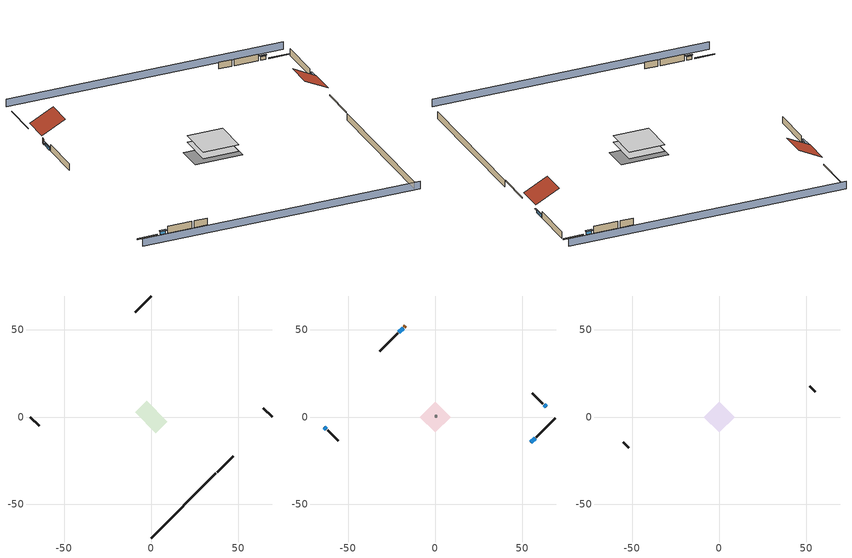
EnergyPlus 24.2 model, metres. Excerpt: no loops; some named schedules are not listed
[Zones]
basement - unconditioned
 floor foundation (Slab1 construction): -9.27,2.65 -2.65,9.27 9.27,-2.65 2.65,-9.27 z-2.13
 wall outside (RimJoist1 construction): 37.73,-31.68 46.91,-22.49 z0.3:0.61
 wall outside (RimJoist2 construction): -69.4,0 -64.3,-5.11 z0.3:0.61
 wall outside (RimJoist3 construction): 0,69.4 -9.18,60.22 z0.3:0.61
 wall outside (RimJoist4 construction): 69.4,0 64.3,5.11 z0.3:0.61
 wall foundation (FoundationWall1 construction): 0,-69.4 37.07,-32.33 z-2.13:0.3
central ac and furnace airloop ret air zone
 floor adiabatic (AdiabaticConst): 0,0 0,1 1,1 1,0 z0
 wall adiabatic (AdiabaticConst): 0,1 0,0 1,0 1,1 0,1 z0:1
 ceiling adiabatic (AdiabaticConst): 1,0 1,1 0,1 0,0 z1
conditioned space
 floor to basement - unconditioned (Floor1 construction): -8.88,0 0,8.88 8.88,0 0,-8.88 z0.3
 wall outside (AdiabaticWallConstruction 1): -17.13,52.27 -17.78,51.62 z0.3:2.34
 wall outside (AdiabaticWallConstruction): 54.86,-14.54 57.25,-12.16 / -18.44,50.96 -20.82,48.58 z0.3:1.4; -63.64,-5.76 -62.38,-7.02 / 63.64,5.76 62.38,7.02 z0.3:1.46
 wall outside (Wall1 construction): 57.9,-11.5 68.75,-0.66 z0.3:2.74
 wall outside (Wall2 construction): -61.73,-7.68 -55.7,-13.7 z0.3:2.74
 wall outside (Wall3 construction): -21.48,47.92 -31.78,37.62 z0.3:2.74
 wall outside (Wall4 construction): 61.73,7.68 55.7,13.7 z0.3:2.74
 window (WindowConstruction): 54.86,-14.54 57.25,-12.16 z0.3:1.4
 window (WindowConstruction 1): -63.64,-5.76 -62.38,-7.02 z0.3:1.46
 window (WindowConstruction 2): -18.44,50.96 -20.82,48.58 z0.3:1.4
 window (WindowConstruction 3): 63.64,5.76 62.38,7.02 z0.3:1.46
 door (Door): -17.14,52.27 -17.78,51.62 z0.3:2.34
attic - vented
 floor to conditioned space (Floor2 construction Reversed): -8.88,0 0,8.88 8.88,0 0,-8.88 z2.74
 wall outside (Wall5 construction): -55.05,-14.36 -51.87,-17.53 z0.3:2.74
 wall outside (Wall6 construction): 55.05,14.36 51.87,17.53 z0.3:2.74
 roof outside (Roof1 construction): 54.21,-15.2,2.74 48.27,-9.26,6.94 41.63,-15.9,6.94 47.57,-21.84,2.74
 roof outside (Roof2 construction): -16.48,52.92,2.74 -10.54,46.99,6.94 -3.9,53.63,6.94 -9.84,59.56,2.74
shading: -72.64,-3.23 -3.23,-72.64 / 72.64,3.23 3.23,72.64 z0:2.74; 57.46,-11.94 54.65,-14.76 55.08,-15.19 57.89,-12.37 z1.71; -62.17,-7.23 -63.85,-5.55 -64.28,-5.98 -62.6,-7.66 z1.77; -21.04,48.37 -18.22,51.18 -18.65,51.61 -21.47,48.8 z1.71; 62.17,7.23 63.85,5.55 64.28,5.98 62.6,7.66 z1.77
[Building]
Building 1: Terrain=Suburbs
[Site:Location]
Amarillo Intl_TX_USA: Latitude {deg}=35.22; Longitude {deg}=-101.71; Time Zone {hr}=-6; Elevation {m}=1099
[Site:GroundTemperature:Shallow]
10.5714, 8.77095, 8.62676, 9.48118, 12.9112, 16.3252, 19.285, 21.1599, 21.3192, 19.7943, 16.91, 13.6007
[Site:WaterMainsTemperature]
Calculation Method=Schedule; Temperature Schedule=mains temperature schedule
[Material] Roughness=Rough; Thermal Absorptance=0.9
Name | Thickness {m} | Conductivity {W/m-K} | Density {kg/m3} | Specific Heat {J/kg-K} | Solar Absorptance | Visible Absorptance
brick veneer | 0.1016 | 0.793375 | 1762.2 | 795.53 | 0.85 | 0.85
ceiling loosefill ins | 0.169333 | 0.0480833 | 16.02 | 1046.75 | 0.7 | 0.7
ceiling stud and cavity | 0.1397 | 0.0824711 | 65.682 | 1177.47 | 0.7 | 0.7
concrete 4.0 in. | 0.1016 | 1.803125 | 2242.8 | 837.4 | 0.7 | 0.7
concrete 8.0 in. | 0.2032 | 1.803125 | 2242.8 | 837.4 | 0.7 | 0.7
door material | 0.04445 | 0.0612267 | 512.64 | 1214.23 | 0.7 | 0.7
floor covering | 0.0127 | 0.0433444 | 54.468 | 1339.84 | 0.6 | 0.6
floor stud and cavity | 0.1397 | 0.923637 | 92.3553 | 1139.71 | 0.7 | 0.7
furniture material basement - unconditioned 1; furniture material conditioned space 1 | 0.1524 | 0.115458 | 640.8 | 1214.23 | 0.6 | 0.6
gypsum board | 0.0127 | 0.160291 | 801 | 837.4 | 0.6 | 0.6
metal surfacing | 0.000508 | 50.0403 | 7801.74 | 460.57 | 0.9 | 0.9
osb sheathing 0.5 in. | 0.0127 | 0.115458 | 512.64 | 1214.23 | 0.6 | 0.6
osb sheathing 0.5 in. 1 | 0.0127 | 0.115458 | 512.64 | 1214.23 | 0.7 | 0.7
osb sheathing 0.75 in. | 0.01905 | 0.115458 | 512.64 | 1214.23 | 0.7 | 0.7
rim joist stud and cavity | 0.0508 | 0.180795 | 50.32683 | 1063.81 | 0.6 | 0.6
roof rigid ins | 0.00396442 | 0.029427 | 32.04 | 1214.23 | 0.7 | 0.7
wall rigid ins | 0.512978 | 0.029427 | 32.04 | 1214.23 | 0.7 | 0.7
wall stud and cavity | 0.1397 | 0.118043 | 139.0536 | 1170.24 | 0.7 | 0.7
wall stud and cavity 1 | 0.1397 | 0.447971 | 139.0536 | 1170.24 | 0.6 | 0.6
wall stud and cavity 2 | 0.0889 | 0.380278 | 52.3479 | 1209.89 | 0.7 | 0.7
wall stud and cavity 3 | 0.0889 | 0.391764 | 83.0341 | 1211.67 | 0.7 | 0.7
wood siding; wood siding 1 | 0.0254 | 0.102417 | 544.68 | 1172.36 | 0.7 | 0.7
[Material:NoMass]
Adiabatic: Roughness=Rough; Thermal Resistance {m2-K/W}=176.1; Thermal Absorptance=0.9; Solar Absorptance=0.7; Visible Absorptance=0.7
[WindowMaterial:SimpleGlazingSystem]
WindowMaterial: U-Factor {W/m2-K}=2.15764; Solar Heat Gain Coefficient=0.44
[Construction]
AdiabaticConst: Adiabatic
AdiabaticWallConstruction: wood siding, wall rigid ins, wall stud and cavity 2, gypsum board
AdiabaticWallConstruction 1: wood siding 1, wall rigid ins, wall stud and cavity 2, gypsum board
Door: door material
Floor1 construction: floor stud and cavity, osb sheathing 0.75 in., floor covering
Floor2 construction Reversed: gypsum board, ceiling stud and cavity, ceiling loosefill ins
FoundationWall1 construction: concrete 8.0 in.
furniture construction basement - unconditioned 1: furniture material basement - unconditioned 1
furniture construction conditioned space 1: furniture material conditioned space 1
PartitionWallConstruction: gypsum board, wall stud and cavity 3, gypsum board
RimJoist1 construction; RimJoist2 construction; RimJoist3 construction; RimJoist4 construction: brick veneer, rim joist stud and cavity
Roof1 construction; Roof2 construction: metal surfacing, roof rigid ins, osb sheathing 0.5 in.
Slab1 construction: concrete 4.0 in.
Wall1 construction; Wall2 construction; Wall3 construction; Wall4 construction: brick veneer, osb sheathing 0.5 in. 1, wall stud and cavity, gypsum board
Wall5 construction; Wall6 construction: brick veneer, osb sheathing 0.5 in. 1, wall stud and cavity 1
WindowConstruction; WindowConstruction 1; WindowConstruction 2; WindowConstruction 3: WindowMaterial
[Zone] Multiplier=1
Name | Volume {m3} | Part of Total Floor Area
attic - vented | 147.678 | Yes
basement - unconditioned; conditioned space | 384.656 | Yes
central ac and furnace airloop ret air zone | 1 | No
[Space]
Name | Zone | Volume {m3} | Space Type
attic - vented 1 | attic - vented | 147.678
basement - unconditioned 1 | basement - unconditioned | 384.656
central ac and furnace airloop ret air space | central ac and furnace airloop ret air zone |  | Plenum Space Type
conditioned space 1 | conditioned space | 384.656
[ZoneInfiltration:EffectiveLeakageArea]
infil|attic - vented 1: Zone or Space=attic - vented 1; Schedule=Always On Discrete; Effective Air Leakage Area {cm2}=5257.79; Stack Coefficient=0.000461595; Wind Coefficient=4.03226e-05
[ZoneMixing] Schedule=Always On Continuous; Design Flow Rate Calculation Method=Flow/Zone; Design Flow Rate {m3/s}=0
Name | Zone or Space | Source Zone or Space
whole house fan mix | attic - vented | conditioned space
central_ac_and_furnace_airloop_0_ZoneMixCondToDZ mix | basement - unconditioned | conditioned space
central_ac_and_furnace_airloop_0_ZoneMixDZToCond mix | conditioned space | basement - unconditioned
[SurfaceProperty:ExposedFoundationPerimeter]
Slab1: Exposed Perimeter Calculation Method=TotalExposedPerimeter; Total Exposed Perimeter {m}=52.4256
[InternalMass]
Name | Construction | Zone or ZoneList | Space or SpaceList | Surface Area {m2}
furniture mass basement - unconditioned 1 | furniture construction basement - unconditioned 1 | basement - unconditioned | basement - unconditioned 1 | 63.0997
furniture mass conditioned space 1 | furniture construction conditioned space 1 | conditioned space | conditioned space 1 | 63.0997
partition wall mass | PartitionWallConstruction | conditioned space | conditioned space 1 | 157.749
[ElectricEquipment] Design Level Calculation Method=EquipmentLevel
Name | Zone or ZoneList or Space or SpaceList | Schedule | Design Level {W} | Fraction Latent | Fraction Radiant | Fraction Lost
freezer | basement - unconditioned 1 | freezer schedule | 47.9573 | 0 | 0.6 | 0
ceiling fan | conditioned space 1 | ceiling_fan | 21.338 | 0 | 0.558 | 0
clothes dryer | conditioned space 1 | clothes_dryer | 3570.51 | 0.015 | 0.081 | 0.85
clothes washer | conditioned space 1 | clothes_washer | 281.889 | 0.03 | 0.162 | 0.7
cooking range | conditioned space 1 | cooking_range | 1133.02 | 0.08 | 0.432 | 0.2
dishwasher | conditioned space 1 | dishwasher | 482.75 | 0.3 | 0.18 | 0.4
fridge | conditioned space 1 | fridge schedule | 64.939 | 0 | 0.6 | 0
mech vent bath fan 0 | conditioned space 1 | mech vent bath fan 0 schedule | 30 | 0 | 0 | 1
mech vent house fan | conditioned space 1 | mech vent house fan schedule | 0 | 0 | 0 | 1
mech vent house fan cfis | conditioned space 1 | mech vent house fan cfis schedule | 0 | 0 | 0 | 0
mech vent range fan 0 | conditioned space 1 | mech vent range fan 0 schedule | 30 | 0 | 0 | 1
misc plug loads | conditioned space 1 | plug_loads_other | 536.3 | 0.021 | 0.558 | 0.049
misc well pump | conditioned space 1 | misc well pump schedule | 95.8471 | 0 | 0 | 1
whole house fan | conditioned space 1 | Always On Discrete | 0 | 0 | 0 | 1
[OtherEquipment] Design Level Calculation Method=EquipmentLevel
Name | Fuel Type | Zone or ZoneList or Space or SpaceList | Schedule | Design Level {W} | Fraction Latent | Fraction Radiant | Fraction Lost
central_ac_and_furnace_airloop_0_RetCondToDZ equip; central_ac_and_furnace_airloop_0_SupCondToDZ equip; central_ac_and_furnace_airloop_0_SupSensLkToDZ equip | None | basement - unconditioned 1 | Always On Discrete | 0 | 0 | 0 | 0
central_ac_and_furnace_airloop_0_SupLatLkToDZ equip | None | basement - unconditioned 1 | Always On Discrete | 0 | 1 | 0 | 0
central_ac_and_furnace_airloop_0_RetCondToRP equip; central_ac_and_furnace_airloop_0_RetSensLkToRP equip | None | central ac and furnace airloop ret air space | Always On Discrete | 0 | 0 | 0 | 0
central_ac_and_furnace_airloop_0_RetLatLkToRP equip | None | central ac and furnace airloop ret air space | Always On Discrete | 0 | 1 | 0 | 0
central_ac_and_furnace_airloop_0_SupCondToLv equip; central_ac_and_furnace_airloop_0_SupSensLkToCond equip; mech vent house fan sensible load equip | None | conditioned space 1 | Always On Discrete | 0 | 0 | 0 | 0
central_ac_and_furnace_airloop_0_SupLatLkToCond equip; mech vent house fan latent load equip | None | conditioned space 1 | Always On Discrete | 0 | 1 | 0 | 0
water heater energy adjustment1 | NaturalGas | conditioned space 1 | Always On Discrete | 0.01 | 0 | 0 | 1
water latent | None | conditioned space 1 | hot_water_fixtures | 589.806 | 1 | 0 | 0
water sensible | None | conditioned space 1 | hot_water_fixtures | -581.279 | 0 | 0.6 | 0
[ZoneInfiltration:DesignFlowRate] Schedule=Always On Discrete
Name | Zone or ZoneList or Space or SpaceList | Design Flow Rate Calculation Method | Air Changes per Hour {1/hr} | Constant Term Coefficient | Temperature Term Coefficient | Velocity Term Coefficient | Velocity Squared Term Coefficient | Design Flow Rate {m3/s}
infil|basement - unconditioned 1 | basement - unconditioned 1 | AirChanges/Hour | 0.1 | 1 | 0 | 0 | 0
infil flow; natural vent flow; whole house fan flow | conditioned space 1 | Flow/Zone |  |  |  |  |  | 0
[SpaceList]
Plenum Space Type: central ac and furnace airloop ret air space
[SurfaceProperty:IncidentSolarMultiplier] Incident Solar Multiplier=1; Incident Solar Multiplier Schedule=trans schedule winter=0.85 summer=0.7
Window1; Window2; Window3; Window4
[Lights]
interior lighting: Zone or ZoneList or Space or SpaceList=conditioned space 1; Schedule=lighting_interior; Design Level Calculation Method=LightingLevel; Lighting Level {W}=341.727; Return Air Fraction=0; Fraction Radiant=0.6; Fraction Visible=0.2; Fraction Replaceable=1
[People]
occupants: Zone or ZoneList or Space or SpaceList=conditioned space 1; Number of People Schedule=occupants; Number of People Calculation Method=People; Number of People=2; Fraction Radiant=0.314171; Sensible Heat Fraction=0.56303; Activity Level Schedule=occupants activity schedule; Carbon Dioxide Generation Rate {m3/s-W}=0; Enable ASHRAE 55 Comfort Warnings=No; Mean Radiant Temperature Calculation Type=EnclosureAveraged
[AirLoopHVAC:ReturnPlenum]
Air Loop HVAC Return Plenum 1: Zone=central ac and furnace airloop ret air zone
[Foundation:Kiva]
Foundation Kiva 1: Initial Indoor Air Temperature {C}=8.71301; Wall Height Above Grade {m}=0.3048; Wall Depth Below Slab {m}=0.2032
[Foundation:Kiva:Settings]
Soil Conductivity {W/m-K}=2.9427; Soil Density {kg/m3}=1842.3; Soil Specific Heat {J/kg-K}=418.7; Ground Solar Absorptivity=0.9; Ground Thermal Absorptivity=0.9; Ground Surface Roughness {m}=0.03; Far-Field Width {m}=40; Deep-Ground Boundary Condition=ZeroFlux; Deep-Ground Depth {m}=40; Minimum Cell Dimension {m}=0.2; Maximum Cell Growth Coefficient=3; Simulation Timestep=Timestep
[Exterior:Lights]
exterior lighting: Schedule=exterior lighting schedule; Design Level {W}=16.7137
[EnergyManagementSystem:Sensor] Output:Variable or Output:Meter Index Key=basement - unconditioned
Name | Output:Variable or Output:Meter
central_ac_and_furnace_airloop_0_DZ_T_s | Zone Air Temperature
central_ac_and_furnace_airloop_0_DZ_W_s | Zone Mean Air Humidity Ratio
[Schedule:Constant]
Name | Hourly Value
Always On Continuous; Always On Discrete; mech vent house fan schedule; mech vent house fan cfis schedule | 1
occupants activity schedule | 117.228
[Schedule:Week:Daily]
freezer schedule Week Rule - Jan1-Jan27: freezer schedule allday1, freezer schedule allday1, freezer schedule allday1, freezer schedule allday1, freezer schedule allday1, freezer schedule allday1, freezer schedule allday1, freezer schedule default day, freezer schedule default day, freezer schedule default day, freezer schedule default day, freezer schedule default day
freezer schedule Week Rule - Jan28-Feb3: freezer schedule allday1, freezer schedule allday1, freezer schedule allday1, freezer schedule allday1, freezer schedule allday2, freezer schedule allday2, freezer schedule allday2, freezer schedule default day, freezer schedule default day, freezer schedule default day, freezer schedule default day, freezer schedule default day
freezer schedule Week Rule - Feb4-Feb24: freezer schedule allday2, freezer schedule allday2, freezer schedule allday2, freezer schedule allday2, freezer schedule allday2, freezer schedule allday2, freezer schedule allday2, freezer schedule default day, freezer schedule default day, freezer schedule default day, freezer schedule default day, freezer schedule default day
freezer schedule Week Rule - Feb25-Mar3: freezer schedule allday2, freezer schedule allday2, freezer schedule allday2, freezer schedule allday2, freezer schedule allday3, freezer schedule allday3, freezer schedule allday3, freezer schedule default day, freezer schedule default day, freezer schedule default day, freezer schedule default day, freezer schedule default day
freezer schedule Week Rule - Mar4-May26: freezer schedule allday3, freezer schedule allday3, freezer schedule allday3, freezer schedule allday3, freezer schedule allday3, freezer schedule allday3, freezer schedule allday3, freezer schedule default day, freezer schedule default day, freezer schedule default day, freezer schedule default day, freezer schedule default day
freezer schedule Week Rule - May27-Jun2: freezer schedule allday3, freezer schedule allday3, freezer schedule allday3, freezer schedule allday3, freezer schedule allday3, freezer schedule allday6, freezer schedule allday6, freezer schedule default day, freezer schedule default day, freezer schedule default day, freezer schedule default day, freezer schedule default day
freezer schedule Week Rule - Jun3-Sep29: freezer schedule allday6, freezer schedule allday6, freezer schedule allday6, freezer schedule allday6, freezer schedule allday6, freezer schedule allday6, freezer schedule allday6, freezer schedule default day, freezer schedule default day, freezer schedule default day, freezer schedule default day, freezer schedule default day
freezer schedule Week Rule - Sep30-Oct6: freezer schedule allday6, freezer schedule allday10, freezer schedule allday10, freezer schedule allday10, freezer schedule allday10, freezer schedule allday10, freezer schedule allday10, freezer schedule default day, freezer schedule default day, freezer schedule default day, freezer schedule default day, freezer schedule default day
freezer schedule Week Rule - Oct7-Oct27: freezer schedule allday10, freezer schedule allday10, freezer schedule allday10, freezer schedule allday10, freezer schedule allday10, freezer schedule allday10, freezer schedule allday10, freezer schedule default day, freezer schedule default day, freezer schedule default day, freezer schedule default day, freezer schedule default day
freezer schedule Week Rule - Oct28-Nov3: freezer schedule allday10, freezer schedule allday10, freezer schedule allday10, freezer schedule allday10, freezer schedule allday11, freezer schedule allday11, freezer schedule allday11, freezer schedule default day, freezer schedule default day, freezer schedule default day, freezer schedule default day, freezer schedule default day
freezer schedule Week Rule - Nov4-Nov24: freezer schedule allday11, freezer schedule allday11, freezer schedule allday11, freezer schedule allday11, freezer schedule allday11, freezer schedule allday11, freezer schedule allday11, freezer schedule default day, freezer schedule default day, freezer schedule default day, freezer schedule default day, freezer schedule default day
freezer schedule Week Rule - Nov25-Dec1: freezer schedule allday11, freezer schedule allday11, freezer schedule allday11, freezer schedule allday11, freezer schedule allday11, freezer schedule allday11, freezer schedule allday12, freezer schedule default day, freezer schedule default day, freezer schedule default day, freezer schedule default day, freezer schedule default day
freezer schedule Week Rule - Dec2-Dec31: freezer schedule allday12, freezer schedule allday12, freezer schedule allday12, freezer schedule allday12, freezer schedule allday12, freezer schedule allday12, freezer schedule allday12, freezer schedule default day, freezer schedule default day, freezer schedule default day, freezer schedule default day, freezer schedule default day
fridge schedule Week Rule - Jan1-Jan27: fridge schedule allday1, fridge schedule allday1, fridge schedule allday1, fridge schedule allday1, fridge schedule allday1, fridge schedule allday1, fridge schedule allday1, fridge schedule default day, fridge schedule default day, fridge schedule default day, fridge schedule default day, fridge schedule default day
fridge schedule Week Rule - Jan28-Feb3: fridge schedule allday1, fridge schedule allday1, fridge schedule allday1, fridge schedule allday1, fridge schedule allday2, fridge schedule allday2, fridge schedule allday2, fridge schedule default day, fridge schedule default day, fridge schedule default day, fridge schedule default day, fridge schedule default day
fridge schedule Week Rule - Feb4-Feb24: fridge schedule allday2, fridge schedule allday2, fridge schedule allday2, fridge schedule allday2, fridge schedule allday2, fridge schedule allday2, fridge schedule allday2, fridge schedule default day, fridge schedule default day, fridge schedule default day, fridge schedule default day, fridge schedule default day
fridge schedule Week Rule - Feb25-Mar3: fridge schedule allday2, fridge schedule allday2, fridge schedule allday2, fridge schedule allday2, fridge schedule allday3, fridge schedule allday3, fridge schedule allday3, fridge schedule default day, fridge schedule default day, fridge schedule default day, fridge schedule default day, fridge schedule default day
fridge schedule Week Rule - Mar4-May26: fridge schedule allday3, fridge schedule allday3, fridge schedule allday3, fridge schedule allday3, fridge schedule allday3, fridge schedule allday3, fridge schedule allday3, fridge schedule default day, fridge schedule default day, fridge schedule default day, fridge schedule default day, fridge schedule default day
fridge schedule Week Rule - May27-Jun2: fridge schedule allday3, fridge schedule allday3, fridge schedule allday3, fridge schedule allday3, fridge schedule allday3, fridge schedule allday6, fridge schedule allday6, fridge schedule default day, fridge schedule default day, fridge schedule default day, fridge schedule default day, fridge schedule default day
fridge schedule Week Rule - Jun3-Sep29: fridge schedule allday6, fridge schedule allday6, fridge schedule allday6, fridge schedule allday6, fridge schedule allday6, fridge schedule allday6, fridge schedule allday6, fridge schedule default day, fridge schedule default day, fridge schedule default day, fridge schedule default day, fridge schedule default day
fridge schedule Week Rule - Sep30-Oct6: fridge schedule allday6, fridge schedule allday10, fridge schedule allday10, fridge schedule allday10, fridge schedule allday10, fridge schedule allday10, fridge schedule allday10, fridge schedule default day, fridge schedule default day, fridge schedule default day, fridge schedule default day, fridge schedule default day
fridge schedule Week Rule - Oct7-Oct27: fridge schedule allday10, fridge schedule allday10, fridge schedule allday10, fridge schedule allday10, fridge schedule allday10, fridge schedule allday10, fridge schedule allday10, fridge schedule default day, fridge schedule default day, fridge schedule default day, fridge schedule default day, fridge schedule default day
fridge schedule Week Rule - Oct28-Nov3: fridge schedule allday10, fridge schedule allday10, fridge schedule allday10, fridge schedule allday10, fridge schedule allday11, fridge schedule allday11, fridge schedule allday11, fridge schedule default day, fridge schedule default day, fridge schedule default day, fridge schedule default day, fridge schedule default day
fridge schedule Week Rule - Nov4-Nov24: fridge schedule allday11, fridge schedule allday11, fridge schedule allday11, fridge schedule allday11, fridge schedule allday11, fridge schedule allday11, fridge schedule allday11, fridge schedule default day, fridge schedule default day, fridge schedule default day, fridge schedule default day, fridge schedule default day
fridge schedule Week Rule - Nov25-Dec1: fridge schedule allday11, fridge schedule allday11, fridge schedule allday11, fridge schedule allday11, fridge schedule allday11, fridge schedule allday11, fridge schedule allday12, fridge schedule default day, fridge schedule default day, fridge schedule default day, fridge schedule default day, fridge schedule default day
fridge schedule Week Rule - Dec2-Dec31: fridge schedule allday12, fridge schedule allday12, fridge schedule allday12, fridge schedule allday12, fridge schedule allday12, fridge schedule allday12, fridge schedule allday12, fridge schedule default day, fridge schedule default day, fridge schedule default day, fridge schedule default day, fridge schedule default day
mech vent bath fan 0 schedule Week Rule - Jan1-Dec31: mech vent bath fan 0 schedule allday1, mech vent bath fan 0 schedule allday1, mech vent bath fan 0 schedule allday1, mech vent bath fan 0 schedule allday1, mech vent bath fan 0 schedule allday1, mech vent bath fan 0 schedule allday1, mech vent bath fan 0 schedule allday1, mech vent bath fan 0 schedule default day, mech vent bath fan 0 schedule default day, mech vent bath fan 0 schedule default day, mech vent bath fan 0 schedule default day, mech vent bath fan 0 schedule default day
mech vent range fan 0 schedule Week Rule - Jan1-Dec31: mech vent range fan 0 schedule allday1, mech vent range fan 0 schedule allday1, mech vent range fan 0 schedule allday1, mech vent range fan 0 schedule allday1, mech vent range fan 0 schedule allday1, mech vent range fan 0 schedule allday1, mech vent range fan 0 schedule allday1, mech vent range fan 0 schedule default day, mech vent range fan 0 schedule default day, mech vent range fan 0 schedule default day, mech vent range fan 0 schedule default day, mech vent range fan 0 schedule default day
misc well pump schedule Week Rule - Jan1-Jan27: misc well pump schedule allday1, misc well pump schedule allday1, misc well pump schedule allday1, misc well pump schedule allday1, misc well pump schedule allday1, misc well pump schedule allday1, misc well pump schedule allday1, misc well pump schedule default day, misc well pump schedule default day, misc well pump schedule default day, misc well pump schedule default day, misc well pump schedule default day
misc well pump schedule Week Rule - Jan28-Feb3: misc well pump schedule allday1, misc well pump schedule allday1, misc well pump schedule allday1, misc well pump schedule allday1, misc well pump schedule allday2, misc well pump schedule allday2, misc well pump schedule allday2, misc well pump schedule default day, misc well pump schedule default day, misc well pump schedule default day, misc well pump schedule default day, misc well pump schedule default day
misc well pump schedule Week Rule - Feb4-Feb24: misc well pump schedule allday2, misc well pump schedule allday2, misc well pump schedule allday2, misc well pump schedule allday2, misc well pump schedule allday2, misc well pump schedule allday2, misc well pump schedule allday2, misc well pump schedule default day, misc well pump schedule default day, misc well pump schedule default day, misc well pump schedule default day, misc well pump schedule default day
misc well pump schedule Week Rule - Feb25-Mar3: misc well pump schedule allday2, misc well pump schedule allday2, misc well pump schedule allday2, misc well pump schedule allday2, misc well pump schedule allday3, misc well pump schedule allday3, misc well pump schedule allday3, misc well pump schedule default day, misc well pump schedule default day, misc well pump schedule default day, misc well pump schedule default day, misc well pump schedule default day
misc well pump schedule Week Rule - Mar4-Mar31: misc well pump schedule allday3, misc well pump schedule allday3, misc well pump schedule allday3, misc well pump schedule allday3, misc well pump schedule allday3, misc well pump schedule allday3, misc well pump schedule allday3, misc well pump schedule default day, misc well pump schedule default day, misc well pump schedule default day, misc well pump schedule default day, misc well pump schedule default day
misc well pump schedule Week Rule - Apr1-Apr28: misc well pump schedule allday4, misc well pump schedule allday4, misc well pump schedule allday4, misc well pump schedule allday4, misc well pump schedule allday4, misc well pump schedule allday4, misc well pump schedule allday4, misc well pump schedule default day, misc well pump schedule default day, misc well pump schedule default day, misc well pump schedule default day, misc well pump schedule default day
misc well pump schedule Week Rule - Apr29-May5: misc well pump schedule allday4, misc well pump schedule allday4, misc well pump schedule allday5, misc well pump schedule allday5, misc well pump schedule allday5, misc well pump schedule allday5, misc well pump schedule allday5, misc well pump schedule default day, misc well pump schedule default day, misc well pump schedule default day, misc well pump schedule default day, misc well pump schedule default day
misc well pump schedule Week Rule - May6-May26: misc well pump schedule allday5, misc well pump schedule allday5, misc well pump schedule allday5, misc well pump schedule allday5, misc well pump schedule allday5, misc well pump schedule allday5, misc well pump schedule allday5, misc well pump schedule default day, misc well pump schedule default day, misc well pump schedule default day, misc well pump schedule default day, misc well pump schedule default day
misc well pump schedule Week Rule - May27-Jun2: misc well pump schedule allday5, misc well pump schedule allday5, misc well pump schedule allday5, misc well pump schedule allday5, misc well pump schedule allday5, misc well pump schedule allday6, misc well pump schedule allday6, misc well pump schedule default day, misc well pump schedule default day, misc well pump schedule default day, misc well pump schedule default day, misc well pump schedule default day
misc well pump schedule Week Rule - Jun3-Jun30: misc well pump schedule allday6, misc well pump schedule allday6, misc well pump schedule allday6, misc well pump schedule allday6, misc well pump schedule allday6, misc well pump schedule allday6, misc well pump schedule allday6, misc well pump schedule default day, misc well pump schedule default day, misc well pump schedule default day, misc well pump schedule default day, misc well pump schedule default day
misc well pump schedule Week Rule - Jul1-Aug25: misc well pump schedule allday7, misc well pump schedule allday7, misc well pump schedule allday7, misc well pump schedule allday7, misc well pump schedule allday7, misc well pump schedule allday7, misc well pump schedule allday7, misc well pump schedule default day, misc well pump schedule default day, misc well pump schedule default day, misc well pump schedule default day, misc well pump schedule default day
misc well pump schedule Week Rule - Aug26-Sep1: misc well pump schedule allday7, misc well pump schedule allday7, misc well pump schedule allday7, misc well pump schedule allday7, misc well pump schedule allday7, misc well pump schedule allday7, misc well pump schedule allday9, misc well pump schedule default day, misc well pump schedule default day, misc well pump schedule default day, misc well pump schedule default day, misc well pump schedule default day
misc well pump schedule Week Rule - Sep2-Sep29: misc well pump schedule allday9, misc well pump schedule allday9, misc well pump schedule allday9, misc well pump schedule allday9, misc well pump schedule allday9, misc well pump schedule allday9, misc well pump schedule allday9, misc well pump schedule default day, misc well pump schedule default day, misc well pump schedule default day, misc well pump schedule default day, misc well pump schedule default day
misc well pump schedule Week Rule - Sep30-Oct6: misc well pump schedule allday9, misc well pump schedule allday10, misc well pump schedule allday10, misc well pump schedule allday10, misc well pump schedule allday10, misc well pump schedule allday10, misc well pump schedule allday10, misc well pump schedule default day, misc well pump schedule default day, misc well pump schedule default day, misc well pump schedule default day, misc well pump schedule default day
misc well pump schedule Week Rule - Oct7-Oct27: misc well pump schedule allday10, misc well pump schedule allday10, misc well pump schedule allday10, misc well pump schedule allday10, misc well pump schedule allday10, misc well pump schedule allday10, misc well pump schedule allday10, misc well pump schedule default day, misc well pump schedule default day, misc well pump schedule default day, misc well pump schedule default day, misc well pump schedule default day
misc well pump schedule Week Rule - Oct28-Nov3: misc well pump schedule allday10, misc well pump schedule allday10, misc well pump schedule allday10, misc well pump schedule allday10, misc well pump schedule allday11, misc well pump schedule allday11, misc well pump schedule allday11, misc well pump schedule default day, misc well pump schedule default day, misc well pump schedule default day, misc well pump schedule default day, misc well pump schedule default day
misc well pump schedule Week Rule - Nov4-Nov24: misc well pump schedule allday11, misc well pump schedule allday11, misc well pump schedule allday11, misc well pump schedule allday11, misc well pump schedule allday11, misc well pump schedule allday11, misc well pump schedule allday11, misc well pump schedule default day, misc well pump schedule default day, misc well pump schedule default day, misc well pump schedule default day, misc well pump schedule default day
misc well pump schedule Week Rule - Nov25-Dec1: misc well pump schedule allday11, misc well pump schedule allday11, misc well pump schedule allday11, misc well pump schedule allday11, misc well pump schedule allday11, misc well pump schedule allday11, misc well pump schedule allday12, misc well pump schedule default day, misc well pump schedule default day, misc well pump schedule default day, misc well pump schedule default day, misc well pump schedule default day
misc well pump schedule Week Rule - Dec2-Dec31: misc well pump schedule allday12, misc well pump schedule allday12, misc well pump schedule allday12, misc well pump schedule allday12, misc well pump schedule allday12, misc well pump schedule allday12, misc well pump schedule allday12, misc well pump schedule default day, misc well pump schedule default day, misc well pump schedule default day, misc well pump schedule default day, misc well pump schedule default day
[Schedule:Year]
freezer schedule: freezer schedule Week Rule - Jan1-Jan27, 1, 1, 1, 27, freezer schedule Week Rule - Jan28-Feb3, 1, 28, 2, 3, freezer schedule Week Rule - Feb4-Feb24, 2, 4, 2, 24, freezer schedule Week Rule - Feb25-Mar3, 2, 25, 3, 3, freezer schedule Week Rule - Mar4-May26, 3, 4, 5, 26, freezer schedule Week Rule - May27-Jun2, 5, 27, 6, 2, freezer schedule Week Rule - Jun3-Sep29, 6, 3, 9, 29, freezer schedule Week Rule - Sep30-Oct6, 9, 30, 10, 6, freezer schedule Week Rule - Oct7-Oct27, 10, 7, 10, 27, freezer schedule Week Rule - Oct28-Nov3, 10, 28, 11, 3, freezer schedule Week Rule - Nov4-Nov24, 11, 4, 11, 24, freezer schedule Week Rule - Nov25-Dec1, 11, 25, 12, 1, freezer schedule Week Rule - Dec2-Dec31, 12, 2, 12, 31
trans schedule winter=0.85 summer=0.7: trans schedule winter=0.85 summer=0.7 Week Rule - Jan1-Mar31, 1, 1, 3, 31, trans schedule winter=0.85 summer=0.7 Week Rule - Apr1-Oct27, 4, 1, 10, 27, trans schedule winter=0.85 summer=0.7 Week Rule - Oct28-Nov3, 10, 28, 11, 3, trans schedule winter=0.85 summer=0.7 Week Rule - Nov4-Dec31, 11, 4, 12, 31
fridge schedule: fridge schedule Week Rule - Jan1-Jan27, 1, 1, 1, 27, fridge schedule Week Rule - Jan28-Feb3, 1, 28, 2, 3, fridge schedule Week Rule - Feb4-Feb24, 2, 4, 2, 24, fridge schedule Week Rule - Feb25-Mar3, 2, 25, 3, 3, fridge schedule Week Rule - Mar4-May26, 3, 4, 5, 26, fridge schedule Week Rule - May27-Jun2, 5, 27, 6, 2, fridge schedule Week Rule - Jun3-Sep29, 6, 3, 9, 29, fridge schedule Week Rule - Sep30-Oct6, 9, 30, 10, 6, fridge schedule Week Rule - Oct7-Oct27, 10, 7, 10, 27, fridge schedule Week Rule - Oct28-Nov3, 10, 28, 11, 3, fridge schedule Week Rule - Nov4-Nov24, 11, 4, 11, 24, fridge schedule Week Rule - Nov25-Dec1, 11, 25, 12, 1, fridge schedule Week Rule - Dec2-Dec31, 12, 2, 12, 31
mech vent bath fan 0 schedule: mech vent bath fan 0 schedule Week Rule - Jan1-Dec31, 1, 1, 12, 31
mech vent range fan 0 schedule: mech vent range fan 0 schedule Week Rule - Jan1-Dec31, 1, 1, 12, 31
misc well pump schedule: misc well pump schedule Week Rule - Jan1-Jan27, 1, 1, 1, 27, misc well pump schedule Week Rule - Jan28-Feb3, 1, 28, 2, 3, misc well pump schedule Week Rule - Feb4-Feb24, 2, 4, 2, 24, misc well pump schedule Week Rule - Feb25-Mar3, 2, 25, 3, 3, misc well pump schedule Week Rule - Mar4-Mar31, 3, 4, 3, 31, misc well pump schedule Week Rule - Apr1-Apr28, 4, 1, 4, 28, misc well pump schedule Week Rule - Apr29-May5, 4, 29, 5, 5, misc well pump schedule Week Rule - May6-May26, 5, 6, 5, 26, misc well pump schedule Week Rule - May27-Jun2, 5, 27, 6, 2, misc well pump schedule Week Rule - Jun3-Jun30, 6, 3, 6, 30, misc well pump schedule Week Rule - Jul1-Aug25, 7, 1, 8, 25, misc well pump schedule Week Rule - Aug26-Sep1, 8, 26, 9, 1, misc well pump schedule Week Rule - Sep2-Sep29, 9, 2, 9, 29, misc well pump schedule Week Rule - Sep30-Oct6, 9, 30, 10, 6, misc well pump schedule Week Rule - Oct7-Oct27, 10, 7, 10, 27, misc well pump schedule Week Rule - Oct28-Nov3, 10, 28, 11, 3, misc well pump schedule Week Rule - Nov4-Nov24, 11, 4, 11, 24, misc well pump schedule Week Rule - Nov25-Dec1, 11, 25, 12, 1, misc well pump schedule Week Rule - Dec2-Dec31, 12, 2, 12, 31
exterior lighting schedule: exterior lighting schedule Week Rule - Jan1-Jan6, 1, 1, 1, 6, exterior lighting schedule Week Rule - Jan7-Jan27, 1, 7, 1, 27, exterior lighting schedule Week Rule - Jan28-Feb3, 1, 28, 2, 3, exterior lighting schedule Week Rule - Feb4-Feb24, 2, 4, 2, 24, exterior lighting schedule Week Rule - Feb25-Mar3, 2, 25, 3, 3, exterior lighting schedule Week Rule - Mar4-Mar31, 3, 4, 3, 31, exterior lighting schedule Week Rule - Apr1-Apr28, 4, 1, 4, 28, exterior lighting schedule Week Rule - Apr29-May5, 4, 29, 5, 5, exterior lighting schedule Week Rule - May6-May26, 5, 6, 5, 26, exterior lighting schedule Week Rule - May27-Jun2, 5, 27, 6, 2, exterior lighting schedule Week Rule - Jun3-Jun30, 6, 3, 6, 30, exterior lighting schedule Week Rule - Jul1-Aug25, 7, 1, 8, 25, exterior lighting schedule Week Rule - Aug26-Sep1, 8, 26, 9, 1, exterior lighting schedule Week Rule - Sep2-Sep29, 9, 2, 9, 29, exterior lighting schedule Week Rule - Sep30-Oct6, 9, 30, 10, 6, exterior lighting schedule Week Rule - Oct7-Oct27, 10, 7, 10, 27, exterior lighting schedule Week Rule - Oct28-Nov3, 10, 28, 11, 3, exterior lighting schedule Week Rule - Nov4-Nov24, 11, 4, 11, 24, exterior lighting schedule Week Rule - Nov25-Dec1, 11, 25, 12, 1, exterior lighting schedule Week Rule - Dec2-Dec31, 12, 2, 12, 31
[Schedule:File] File=in.schedules.csv; Rows to Skip at Top=1; Number of Hours of Data=8760; Column Separator=Comma; Interpolate to Timestep=No; Minutes per Item=15; Adjust Schedule for Daylight Savings=Yes
Name | Column Number
lighting_interior | 2
occupants | 1
ceiling_fan | 8
clothes_dryer | 7
clothes_washer | 6
cooking_range | 4
dishwasher | 5
plug_loads_other | 9
hot_water_fixtures | 13
[Schedule:Compact]
mains temperature schedule: Through: 01/01, For: AllDays, Until: 24:00, 12.7989, Through: 01/02, For: AllDays, Until: 24:00, 12.7378, Through: 01/03, For: AllDays, Until: 24:00, 12.6783, Through: 01/04, For: AllDays, Until: 24:00, 12.6211, Through: 01/05, For: AllDays, Until: 24:00, 12.565, Through: 01/06, For: AllDays, Until: 24:00, 12.5106, Through: 01/07, For: AllDays, Until: 24:00, 12.4578, Through: 01/08, For: AllDays, Until: 24:00, 12.4067, Through: 01/09, For: AllDays, Until: 24:00, 12.3572, Through: 01/10, For: AllDays, Until: 24:00, 12.31, Through: 01/11, For: AllDays, Until: 24:00, 12.2639, Through: 01/12, For: AllDays, Until: 24:00, 12.2194, Through: 01/13, For: AllDays, Until: 24:00, 12.1772, Through: 01/14, For: AllDays, Until: 24:00, 12.1367, Through: 01/15, For: AllDays, Until: 24:00, 12.0978, Through: 01/16, For: AllDays, Until: 24:00, 12.0606, Through: 01/17, For: AllDays, Until: 24:00, 12.0256, Through: 01/18, For: AllDays, Until: 24:00, 11.9917, Through: 01/19, For: AllDays, Until: 24:00, 11.96, Through: 01/20, For: AllDays, Until: 24:00, 11.9306, Through: 01/21, For: AllDays, Until: 24:00, 11.9022, Through: 01/22, For: AllDays, Until: 24:00, 11.8761, Through: 01/23, For: AllDays, Until: 24:00, 11.8522, Through: 01/24, For: AllDays, Until: 24:00, 11.8294, Through: 01/25, For: AllDays, Until: 24:00, 11.8089, Through: 01/26, For: AllDays, Until: 24:00, 11.7906, Through: 01/27, For: AllDays, Until: 24:00, 11.7739, Through: 01/28, For: AllDays, Until: 24:00, 11.7589, Through: 01/29, For: AllDays, Until: 24:00, 11.7456, Through: 01/30, For: AllDays, Until: 24:00, 11.7344, Through: 01/31, For: AllDays, Until: 24:00, 11.7256, Through: 02/01, For: AllDays, Until: 24:00, 11.7178, Through: 02/02, For: AllDays, Until: 24:00, 11.7128, Through: 02/03, For: AllDays, Until: 24:00, 11.7089, Through: 02/04, For: AllDays, Until: 24:00, 11.7072, Through: 02/05, For: AllDays, Until: 24:00, 11.7078, Through: 02/06, For: AllDays, Until: 24:00, 11.71, Through: 02/07, For: AllDays, Until: 24:00, 11.7139, Through: 02/08, For: AllDays, Until: 24:00, 11.72, Through: 02/09, For: AllDays, Until: 24:00, 11.7278, Through: 02/10, For: AllDays, Until: 24:00, 11.7378, Through: 02/11, For: AllDays, Until: 24:00, 11.7494, Through: 02/12, For: AllDays, Until: 24:00, 11.7633, Through: 02/13, For: AllDays, Until: 24:00, 11.7783, Through: 02/14, For: AllDays, Until: 24:00, 11.7961, Through: 02/15, For: AllDays, Until: 24:00, 11.815, Through: 02/16, For: AllDays, Until: 24:00, 11.8361, Through: 02/17, For: AllDays, Until: 24:00, 11.8594, Through: 02/18, For: AllDays, Until: 24:00, 11.8839, Through: 02/19, For: AllDays, Until: 24:00, 11.9106, Through: 02/20, For: AllDays, Until: 24:00, 11.9394, Through: 02/21, For: AllDays, Until: 24:00, 11.9694, Through: 02/22, For: AllDays, Until: 24:00, 12.0017, Through: 02/23, For: AllDays, Until: 24:00, 12.0361, Through: 02/24, For: AllDays, Until: 24:00, 12.0717, Through: 02/25, For: AllDays, Until: 24:00, 12.1094, Through: 02/26, For: AllDays, Until: 24:00, 12.1489, Through: 02/27, For: AllDays, Until: 24:00, 12.19, Through: 02/28, For: AllDays, Until: 24:00, 12.2328, Through: 03/01, For: AllDays, Until: 24:00, 12.2778, Through: 03/02, For: AllDays, Until: 24:00, 12.3239, Through: 03/03, For: AllDays, Until: 24:00, 12.3722, Through: 03/04, For: AllDays, Until: 24:00, 12.4222, Through: 03/05, For: AllDays, Until: 24:00, 12.4739, Through: 03/06, For: AllDays, Until: 24:00, 12.5267, Through: 03/07, For: AllDays, Until: 24:00, 12.5817, Through: 03/08, For: AllDays, Until: 24:00, 12.6383, Through: 03/09, For: AllDays, Until: 24:00, 12.6967, Through: 03/10, For: AllDays, Until: 24:00, 12.7561, Through: 03/11, For: AllDays, Until: 24:00, 12.8178, Through: 03/12, For: AllDays, Until: 24:00, 12.8806, Through: 03/13, For: AllDays, Until: 24:00, 12.945, Through: 03/14, For: AllDays, Until: 24:00, 13.0111, Through: 03/15, For: AllDays, Until: 24:00, 13.0789, Through: 03/16, For: AllDays, Until: 24:00, 13.1478, Through: 03/17, For: AllDays, Until: 24:00, 13.2183, Through: 03/18, For: AllDays, Until: 24:00, 13.2906, Through: 03/19, For: AllDays, Until: 24:00, 13.3639, Through: 03/20, For: AllDays, Until: 24:00, 13.4389, Through: 03/21, For: AllDays, Until: 24:00, 13.515, Through: 03/22, For: AllDays, Until: 24:00, 13.5928, Through: 03/23, For: AllDays, Until: 24:00, 13.6717, Through: 03/24, For: AllDays, Until: 24:00, 13.7517, Through: 03/25, For: AllDays, Until: 24:00, 13.8333, Through: 03/26, For: AllDays, Until: 24:00, 13.9161, Through: 03/27, For: AllDays, Until: 24:00, 14.0006, Through: 03/28, For: AllDays, Until: 24:00, 14.0856, Through: 03/29, For: AllDays, Until: 24:00, 14.1722, Through: 03/30, For: AllDays, Until: 24:00, 14.26, Through: 03/31, For: AllDays, Until: 24:00, 14.3489, Through: 04/01, For: AllDays, Until: 24:00, 14.4389, Through: 04/02, For: AllDays, Until: 24:00, 14.53, Through: 04/03, For: AllDays, Until: 24:00, 14.6222, Through: 04/04, For: AllDays, Until: 24:00, 14.7156, Through: 04/05, For: AllDays, Until: 24:00, 14.8094, Through: 04/06, For: AllDays, Until: 24:00, 14.9044, Through: 04/07, For: AllDays, Until: 24:00, 15.0011, Through: 04/08, For: AllDays, Until: 24:00, 15.0978, Through: 04/09, For: AllDays, Until: 24:00, 15.1961, Through: 04/10, For: AllDays, Until: 24:00, 15.295, Through: 04/11, For: AllDays, Until: 24:00, 15.3944, Through: 04/12, For: AllDays, Until: 24:00, 15.495, Through: 04/13, For: AllDays, Until: 24:00, 15.5961, Through: 04/14, For: AllDays, Until: 24:00, 15.6983, Through: 04/15, For: AllDays, Until: 24:00, 15.8011, Through: 04/16, For: AllDays, Until: 24:00, 15.9044, Through: 04/17, For: AllDays, Until: 24:00, 16.0089, Through: 04/18, For: AllDays, Until: 24:00, 16.1133, Through: 04/19, For: AllDays, Until: 24:00, 16.2189, Through: 04/20, For: AllDays, Until: 24:00, 16.325, Through: 04/21, For: AllDays, Until: 24:00, 16.4311, Through: 04/22, For: AllDays, Until: 24:00, 16.5383, Through: 04/23, For: AllDays, Until: 24:00, 16.6456, Through: 04/24, For: AllDays, Until: 24:00, 16.7533, Through: 04/25, For: AllDays, Until: 24:00, 16.8617, Through: 04/26, For: AllDays, Until: 24:00, 16.9706, Through: 04/27, For: AllDays, Until: 24:00, 17.0794, Through: 04/28, For: AllDays, Until: 24:00, 17.1889, Through: 04/29, For: AllDays, Until: 24:00, 17.2983, Through: 04/30, For: AllDays, Until: 24:00, 17.4083, Through: 05/01, For: AllDays, Until: 24:00, 17.5183, Through: 05/02, For: AllDays, Until: 24:00, 17.6289, Through: 05/03, For: AllDays, Until: 24:00, 17.7389, Through: 05/04, For: AllDays, Until: 24:00, 17.8494, Through: 05/05, For: AllDays, Until: 24:00, 17.9606, Through: 05/06, For: AllDays, Until: 24:00, 18.0711, Through: 05/07, For: AllDays, Until: 24:00, 18.1817, Through: 05/08, For: AllDays, Until: 24:00, 18.2922, Through: 05/09, For: AllDays, Until: 24:00, 18.4028, Through: 05/10, For: AllDays, Until: 24:00, 18.5133, Through: 05/11, For: AllDays, Until: 24:00, 18.6239, Through: 05/12, For: AllDays, Until: 24:00, 18.7344, Through: 05/13, For: AllDays, Until: 24:00, 18.8444, Through: 05/14, For: AllDays, Until: 24:00, 18.9544, Through: 05/15, For: AllDays, Until: 24:00, 19.0639, Through: 05/16, For: AllDays, Until: 24:00, 19.1733, Through: 05/17, For: AllDays, Until: 24:00, 19.2828, Through: 05/18, For: AllDays, Until: 24:00, 19.3911, Through: 05/19, For: AllDays, Until: 24:00, 19.5, Through: 05/20, For: AllDays, Until: 24:00, 19.6078, Through: 05/21, For: AllDays, Until: 24:00, 19.7156, Through: 05/22, For: AllDays, Until: 24:00, 19.8222, Through: 05/23, For: AllDays, Until: 24:00, 19.9289, Through: 05/24, For: AllDays, Until: 24:00, 20.035, Through: 05/25, For: AllDays, Until: 24:00, 20.1406, Through: 05/26, For: AllDays, Until: 24:00, 20.2456, Through: 05/27, For: AllDays, Until: 24:00, 20.35, Through: 05/28, For: AllDays, Until: 24:00, 20.4533, Through: 05/29, For: AllDays, Until: 24:00, 20.5561, Through: 05/30, For: AllDays, Until: 24:00, 20.6589, Through: 05/31, For: AllDays, Until: 24:00, 20.76, Through: 06/01, For: AllDays, Until: 24:00, 20.8606, Through: 06/02, For: AllDays, Until: 24:00, 20.9606, Through: 06/03, For: AllDays, Until: 24:00, 21.06, Through: 06/04, For: AllDays, Until: 24:00, 21.1578, Through: 06/05, For: AllDays, Until: 24:00, 21.2556, Through: 06/06, For: AllDays, Until: 24:00, 21.3517, Through: 06/07, For: AllDays, Until: 24:00, 21.4472, Through: 06/08, For: AllDays, Until: 24:00, 21.5417, Through: 06/09, For: AllDays, Until: 24:00, 21.635, Through: 06/10, For: AllDays, Until: 24:00, 21.7272, Through: 06/11, For: AllDays, Until: 24:00, 21.8189, Through: 06/12, For: AllDays, Until: 24:00, 21.9089, Through: 06/13, For: AllDays, Until: 24:00, 21.9983, Through: 06/14, For: AllDays, Until: 24:00, 22.0861, Through: 06/15, For: AllDays, Until: 24:00, 22.1733, Through: 06/16, For: AllDays, Until: 24:00, 22.2589, Through: 06/17, For: AllDays, Until: 24:00, 22.3433, Through: 06/18, For: AllDays, Until: 24:00, 22.4261, Through: 06/19, For: AllDays, Until: 24:00, 22.5083, Through: 06/20, For: AllDays, Until: 24:00, 22.5889, Through: 06/21, For: AllDays, Until: 24:00, 22.6683, Through: 06/22, For: AllDays, Until: 24:00, 22.7461, Through: 06/23, For: AllDays, Until: 24:00, 22.8228, Through: 06/24, For: AllDays, Until: 24:00, 22.8978, Through: 06/25, For: AllDays, Until: 24:00, 22.9717, Through: 06/26, For: AllDays, Until: 24:00, 23.0439, Through: 06/27, For: AllDays, Until: 24:00, 23.115, Through: 06/28, For: AllDays, Until: 24:00, 23.1844, Through: 06/29, For: AllDays, Until: 24:00, 23.2522, Through: 06/30, For: AllDays, Until: 24:00, 23.3189, Through: 07/01, For: AllDays, Until: 24:00, 23.3839, Through: 07/02, For: AllDays, Until: 24:00, 23.4472, Through: 07/03, For: AllDays, Until: 24:00, 23.5089, Through: 07/04, For: AllDays, Until: 24:00, 23.5689, Through: 07/05, For: AllDays, Until: 24:00, 23.6278, Through: 07/06, For: AllDays, Until: 24:00, 23.6844, Through: 07/07, For: AllDays, Until: 24:00, 23.74, Through: 07/08, For: AllDays, Until: 24:00, 23.7933, Through: 07/09, For: AllDays, Until: 24:00, 23.8456, Through: 07/10, For: AllDays, Until: 24:00, 23.8961, Through: 07/11, For: AllDays, Until: 24:00, 23.9444, Through: 07/12, For: AllDays, Until: 24:00, 23.9911, Through: 07/13, For: AllDays, Until: 24:00, 24.0367, Through: 07/14, For: AllDays, Until: 24:00, 24.08, Through: 07/15, For: AllDays, Until: 24:00, 24.1217, Through: 07/16, For: AllDays, Until: 24:00, 24.1611, Through: 07/17, For: AllDays, Until: 24:00, 24.1994, Through: 07/18, For: AllDays, Until: 24:00, 24.2356, Through: 07/19, For: AllDays, Until: 24:00, 24.27, Through: 07/20, For: AllDays, Until: 24:00, 24.3028, Through: 07/21, For: AllDays, Until: 24:00, 24.3339, Through: 07/22, For: AllDays, Until: 24:00, 24.3628, Through: 07/23, For: AllDays, Until: 24:00, 24.39, Through: 07/24, For: AllDays, Until: 24:00, 24.415, Through: 07/25, For: AllDays, Until: 24:00, 24.4383, Through: 07/26, For: AllDays, Until: 24:00, 24.46, Through: 07/27, For: AllDays, Until: 24:00, 24.48, Through: 07/28, For: AllDays, Until: 24:00, 24.4978, Through: 07/29, For: AllDays, Until: 24:00, 24.5139, Through: 07/30, For: AllDays, Until: 24:00, 24.5278, Through: 07/31, For: AllDays, Until: 24:00, 24.54, Through: 08/01, For: AllDays, Until: 24:00, 24.55, Through: 08/02, For: AllDays, Until: 24:00, 24.5583, Through: 08/03, For: AllDays, Until: 24:00, 24.565, Through: 08/04, For: AllDays, Until: 24:00, 24.5694, Through: 08/05, For: AllDays, Until: 24:00, 24.5722, Through: 08/06, For: AllDays, Until: 24:00, 24.5733, Through: 08/07, For: AllDays, Until: 24:00, 24.5717, Through: 08/08, For: AllDays, Until: 24:00, 24.5689, Through: 08/09, For: AllDays, Until: 24:00, 24.5639, Through: 08/10, For: AllDays, Until: 24:00, 24.5572, Through: 08/11, For: AllDays, Until: 24:00, 24.5483, Through: 08/12, For: AllDays, Until: 24:00, 24.5378, Through: 08/13, For: AllDays, Until: 24:00, 24.525, Through: 08/14, For: AllDays, Until: 24:00, 24.5106, Through: 08/15, For: AllDays, Until: 24:00, 24.4944, Through: 08/16, For: AllDays, Until: 24:00, 24.4761, Through: 08/17, For: AllDays, Until: 24:00, 24.4561, Through: 08/18, For: AllDays, Until: 24:00, 24.4344, Through: 08/19, For: AllDays, Until: 24:00, 24.4106, Through: 08/20, For: AllDays, Until: 24:00, 24.3844, Through: 08/21, For: AllDays, Until: 24:00, 24.3572, Through: 08/22, For: AllDays, Until: 24:00, 24.3278, Through: 08/23, For: AllDays, Until: 24:00, 24.2967, Through: 08/24, For: AllDays, Until: 24:00, 24.2639, Through: 08/25, For: AllDays, Until: 24:00, 24.2289, Through: 08/26, For: AllDays, Until: 24:00, 24.1922, Through: 08/27, For: AllDays, Until: 24:00, 24.1539, Through: 08/28, For: AllDays, Until: 24:00, 24.1133, Through: 08/29, For: AllDays, Until: 24:00, 24.0717, Through: 08/30, For: AllDays, Until: 24:00, 24.0278, Through: 08/31, For: AllDays, Until: 24:00, 23.9822, Through: 09/01, For: AllDays, Until: 24:00, 23.935, Through: 09/02, For: AllDays, Until: 24:00, 23.8861, Through: 09/03, For: AllDays, Until: 24:00, 23.8356, Through: 09/04, For: AllDays, Until: 24:00, 23.7833, Through: 09/05, For: AllDays, Until: 24:00, 23.7294, Through: 09/06, For: AllDays, Until: 24:00, 23.6739, Through: 09/07, For: AllDays, Until: 24:00, 23.6167, Through: 09/08, For: AllDays, Until: 24:00, 23.5578, Through: 09/09, For: AllDays, Until: 24:00, 23.4972, Through: 09/10, For: AllDays, Until: 24:00, 23.435, Through: 09/11, For: AllDays, Until: 24:00, 23.3711, Through: 09/12, For: AllDays, Until: 24:00, 23.3061, Through: 09/13, For: AllDays, Until: 24:00, 23.2394, Through: 09/14, For: AllDays, Until: 24:00, 23.1711, Through: 09/15, For: AllDays, Until: 24:00, 23.1017, Through: 09/16, For: AllDays, Until: 24:00, 23.03, Through: 09/17, For: AllDays, Until: 24:00, 22.9578, Through: 09/18, For: AllDays, Until: 24:00, 22.8833, Through: 09/19, For: AllDays, Until: 24:00, 22.8078, Through: 09/20, For: AllDays, Until: 24:00, 22.7311, Through: 09/21, For: AllDays, Until: 24:00, 22.6528, Through: 09/22, For: AllDays, Until: 24:00, 22.5733, Through: 09/23, For: AllDays, Until: 24:00, 22.4928, Through: 09/24, For: AllDays, Until: 24:00, 22.4106, Through: 09/25, For: AllDays, Until: 24:00, 22.3272, Through: 09/26, For: AllDays, Until: 24:00, 22.2422, Through: 09/27, For: AllDays, Until: 24:00, 22.1567, Through: 09/28, For: AllDays, Until: 24:00, 22.0694, Through: 09/29, For: AllDays, Until: 24:00, 21.9811, Through: 09/30, For: AllDays, Until: 24:00, 21.8917, Through: 10/01, For: AllDays, Until: 24:00, 21.8011, Through: 10/02, For: AllDays, Until: 24:00, 21.7094, Through: 10/03, For: AllDays, Until: 24:00, 21.6172, Through: 10/04, For: AllDays, Until: 24:00, 21.5233, Through: 10/05, For: AllDays, Until: 24:00, 21.4289, Through: 10/06, For: AllDays, Until: 24:00, 21.3333, Through: 10/07, For: AllDays, Until: 24:00, 21.2367, Through: 10/08, For: AllDays, Until: 24:00, 21.1389, Through: 10/09, For: AllDays, Until: 24:00, 21.0406, Through: 10/10, For: AllDays, Until: 24:00, 20.9417, Through: 10/11, For: AllDays, Until: 24:00, 20.8417, Through: 10/12, For: AllDays, Until: 24:00, 20.7406, Through: 10/13, For: AllDays, Until: 24:00, 20.6389, Through: 10/14, For: AllDays, Until: 24:00, 20.5367, Through: 10/15, For: AllDays, Until: 24:00, 20.4333, Through: 10/16, For: AllDays, Until: 24:00, 20.3294, Through: 10/17, For: AllDays, Until: 24:00, 20.2256, Through: 10/18, For: AllDays, Until: 24:00, 20.12, Through: 10/19, For: AllDays, Until: 24:00, 20.0144, Through: 10/20, For: AllDays, Until: 24:00, 19.9083, Through: 10/21, For: AllDays, Until: 24:00, 19.8017, Through: 10/22, For: AllDays, Until: 24:00, 19.6944, Through: 10/23, For: AllDays, Until: 24:00, 19.5867, Through: 10/24, For: AllDays, Until: 24:00, 19.4789, Through: 10/25, For: AllDays, Until: 24:00, 19.3706, Through: 10/26, For: AllDays, Until: 24:00, 19.2617, Through: 10/27, For: AllDays, Until: 24:00, 19.1522, Through: 10/28, For: AllDays, Until: 24:00, 19.0428, Through: 10/29, For: AllDays, Until: 24:00, 18.9333, Through: 10/30, For: AllDays, Until: 24:00, 18.8233, Through: 10/31, For: AllDays, Until: 24:00, 18.7128, Through: 11/01, For: AllDays, Until: 24:00, 18.6028, Through: 11/02, For: AllDays, Until: 24:00, 18.4922, Through: 11/03, For: AllDays, Until: 24:00, 18.3817, Through: 11/04, For: AllDays, Until: 24:00, 18.2711, Through: 11/05, For: AllDays, Until: 24:00, 18.1606, Through: 11/06, For: AllDays, Until: 24:00, 18.0494, Through: 11/07, For: AllDays, Until: 24:00, 17.9389, Through: 11/08, For: AllDays, Until: 24:00, 17.8283, Through: 11/09, For: AllDays, Until: 24:00, 17.7178, Through: 11/10, For: AllDays, Until: 24:00, 17.6072, Through: 11/11, For: AllDays, Until: 24:00, 17.4972, Through: 11/12, For: AllDays, Until: 24:00, 17.3872, Through: 11/13, For: AllDays, Until: 24:00, 17.2772, Through: 11/14, For: AllDays, Until: 24:00, 17.1678, Through: 11/15, For: AllDays, Until: 24:00, 17.0583, Through: 11/16, For: AllDays, Until: 24:00, 16.9494, Through: 11/17, For: AllDays, Until: 24:00, 16.8411, Through: 11/18, For: AllDays, Until: 24:00, 16.7328, Through: 11/19, For: AllDays, Until: 24:00, 16.625, Through: 11/20, For: AllDays, Until: 24:00, 16.5172, Through: 11/21, For: AllDays, Until: 24:00, 16.4106, Through: 11/22, For: AllDays, Until: 24:00, 16.3044, Through: 11/23, For: AllDays, Until: 24:00, 16.1983, Through: 11/24, For: AllDays, Until: 24:00, 16.0933, Through: 11/25, For: AllDays, Until: 24:00, 15.9883, Through: 11/26, For: AllDays, Until: 24:00, 15.8844, Through: 11/27, For: AllDays, Until: 24:00, 15.7811, Through: 11/28, For: AllDays, Until: 24:00, 15.6783, Through: 11/29, For: AllDays, Until: 24:00, 15.5767, Through: 11/30, For: AllDays, Until: 24:00, 15.4756, Through: 12/01, For: AllDays, Until: 24:00, 15.375, Through: 12/02, For: AllDays, Until: 24:00, 15.2756, Through: 12/03, For: AllDays, Until: 24:00, 15.1767, Through: 12/04, For: AllDays, Until: 24:00, 15.0789, Through: 12/05, For: AllDays, Until: 24:00, 14.9822, Through: 12/06, For: AllDays, Until: 24:00, 14.8861, Through: 12/07, For: AllDays, Until: 24:00, 14.7911, Through: 12/08, For: AllDays, Until: 24:00, 14.6972, Through: 12/09, For: AllDays, Until: 24:00, 14.6044, Through: 12/10, For: AllDays, Until: 24:00, 14.5122, Through: 12/11, For: AllDays, Until: 24:00, 14.4211, Through: 12/12, For: AllDays, Until: 24:00, 14.3317, Through: 12/13, For: AllDays, Until: 24:00, 14.2428, Through: 12/14, For: AllDays, Until: 24:00, 14.1556, Through: 12/15, For: AllDays, Until: 24:00, 14.0689, Through: 12/16, For: AllDays, Until: 24:00, 13.9839, Through: 12/17, For: AllDays, Until: 24:00, 13.9, Through: 12/18, For: AllDays, Until: 24:00, 13.8178, Through: 12/19, For: AllDays, Until: 24:00, 13.7361, Through: 12/20, For: AllDays, Until: 24:00, 13.6561, Through: 12/21, For: AllDays, Until: 24:00, 13.5772, Through: 12/22, For: AllDays, Until: 24:00, 13.5, Through: 12/23, For: AllDays, Until: 24:00, 13.4239, Through: 12/24, For: AllDays, Until: 24:00, 13.3494, Through: 12/25, For: AllDays, Until: 24:00, 13.2761, Through: 12/26, For: AllDays, Until: 24:00, 13.2044, Through: 12/27, For: AllDays, Until: 24:00, 13.1344, Through: 12/28, For: AllDays, Until: 24:00, 13.0656, Through: 12/29, For: AllDays, Until: 24:00, 12.9983, Through: 12/30, For: AllDays, Until: 24:00, 12.9328, Through: 12/31, For: AllDays, Until: 24:00, 12.8683
